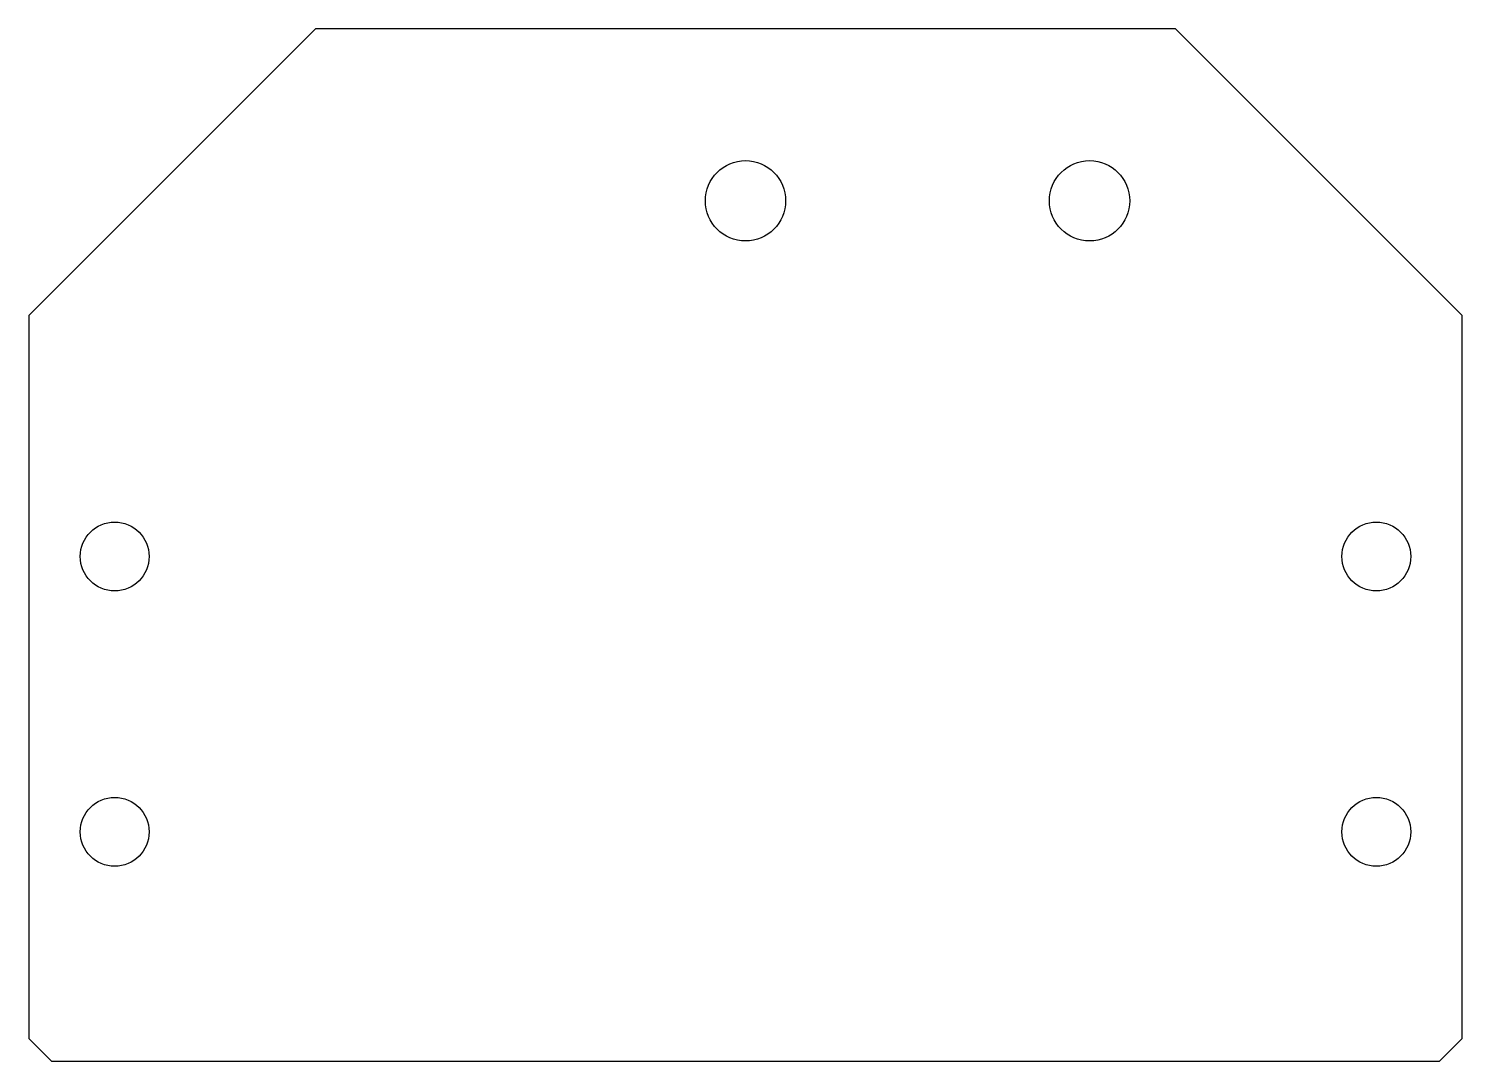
# Model space of a CAD drawing. Extents: x 0 to 125, y 0 to 90.
import ezdxf

# ---------------------------------------------------------------- set-up
doc = ezdxf.new("R2010")
doc.units = 0
doc.header["$MEASUREMENT"] = 0
doc.layers.get('0').update_dxf_attribs({"linetype": 'CONTINUOUS'})

msp = doc.modelspace()

# ---------------------------------------------------------------- linework, layer by layer
for p, q in [((25, 90), (0, 65)), ((100, 90), (25, 90)), ((125, 65), (100, 90)), ((0, 65), (0, 2)), ((125, 2), (125, 65)), ((0, 2), (2, 0)), ((123, 0), (125, 2)), ((2, 0), (123, 0))]:
    msp.add_line(p, q)
for centre, radius in [((62.5, 75), 3.5), ((92.5, 75), 3.5), ((7.5, 44), 3), ((117.5, 44), 3), ((7.5, 20), 3), ((117.5, 20), 3)]:
    msp.add_circle(centre, radius)

doc.saveas('drawing.dxf')
